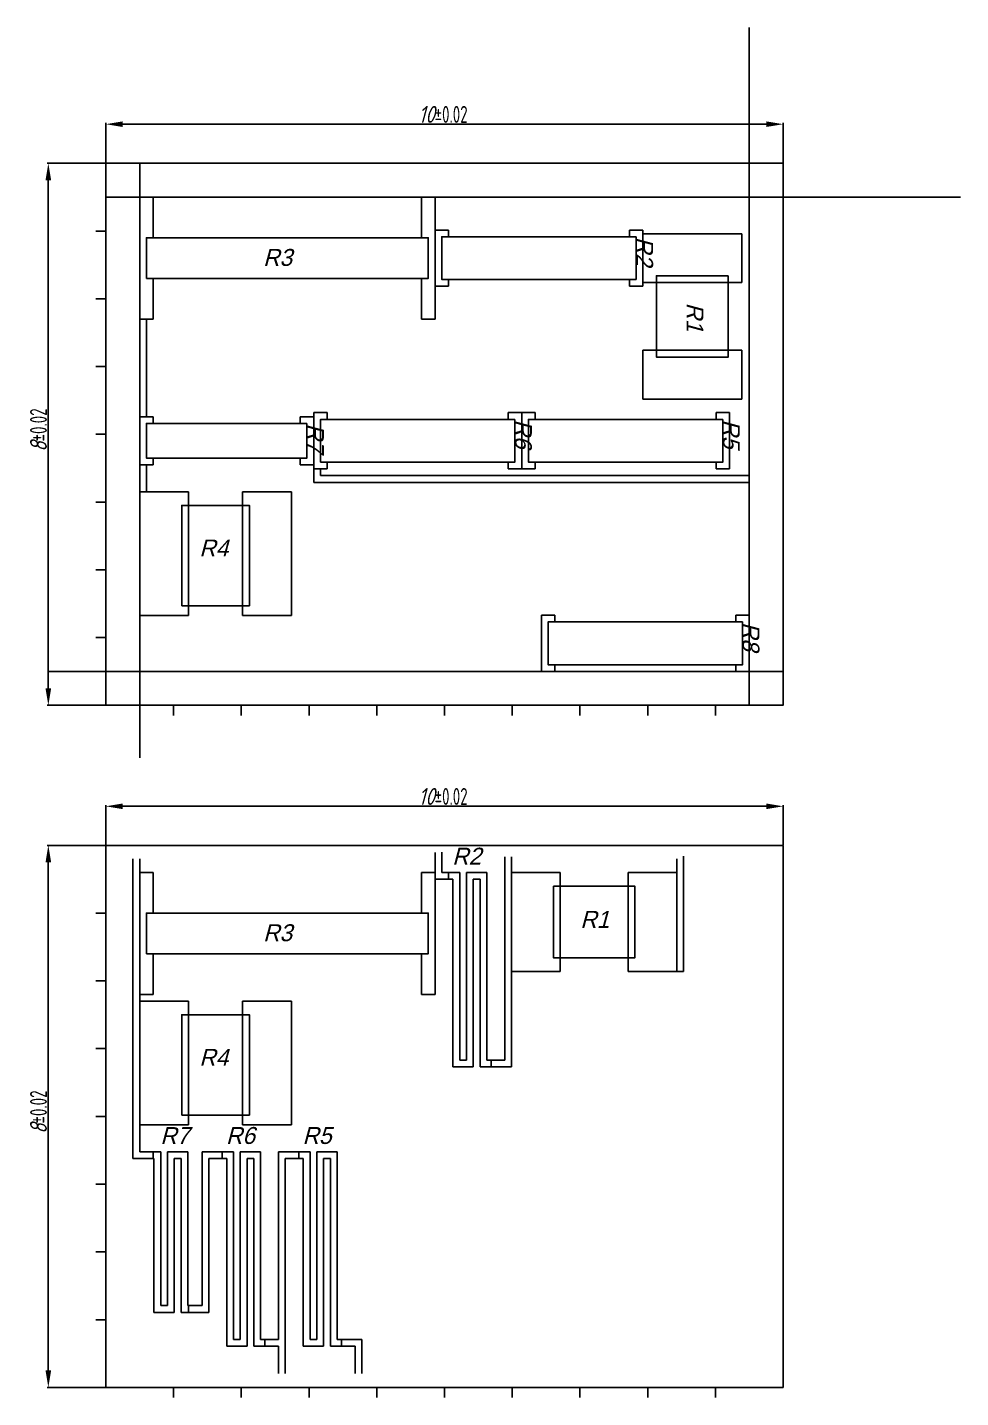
# Model space of a CAD drawing. Header units: millimetres. Extents: x 1007 to 2120, y -18 to 495.
# Drawn here: x 1479.4 to 1617.2, y 293 to 495.3 of the extents above; entities that cross this region are included whole.
import ezdxf

# ---------------------------------------------------------------- set-up
doc = ezdxf.new("R2010")
doc.units = ezdxf.units.MM
doc.layers.add('проводник', color=7, linetype='Continuous')
doc.layers.add('рамка', color=7, linetype='Continuous')
doc.styles.add('STYLE1', font='gostwnd4.shx', dxfattribs={"oblique": 15, "height": 2.5})
doc.dimstyles.get("Standard").update_dxf_attribs({"dimtxt": 0.5, "dimasz": 2.5, "dimexe": 0.18, "dimexo": 0.0625, "dimgap": 0.2, "dimtad": 1, "dimtoh": 1, "dimdec": 4, "dimzin": 0, "dimdsep": 46, "dimtxsty": 'STYLE1', "dimcen": 2.5, "dimadec": 0, "dimazin": 0, "dimtfac": 1, "dimtdec": 4, "dimtofl": 0, "dimtmove": 0, "dimatfit": 3, "dimfxl": 1, "dimtolj": 1, "dimtzin": 0, "dimarcsym": 0})

# ---------------------------------------------------------------- blocks, each defined once
blk = doc.blocks.new('*D6')
at = {"layer": 'Defpoints', "color": 0, "ltscale": 100, "transparency": 16777216}
for p in [(1490.96, 374.55), (1482.47, 294.55), (1490.96, 294.55)]:
    blk.add_point(p, dxfattribs=at)
at = {"layer": 'рамка', "color": 0, "lineweight": -2, "ltscale": 100, "transparency": 16777216}
for p, q in [((1490.9, 374.55), (1482.29, 374.55)), ((1482.47, 372.05), (1482.47, 297.05)), ((1490.9, 294.55), (1482.29, 294.55))]:
    blk.add_line(p, q, dxfattribs=at)
at = {"layer": 'рамка', "color": 0, "ltscale": 100, "transparency": 16777216}
for points in [[(1482.06, 372.05), (1482.89, 372.05), (1482.47, 374.55)], [(1482.06, 297.05), (1482.89, 297.05), (1482.47, 294.55)]]:
    blk.add_solid(points, dxfattribs=at)
at = {"layer": 'рамка', "color": 0, "ltscale": 100, "transparency": 16777216, "insert": (1481.02, 335.18), "char_height": 2.5, "attachment_point": 5, "rotation": 90, "style": 'STYLE1'}
blk.add_mtext('\\A1;8{\\A0;\\Feskd15|c204;\\Q0;\\W0.8;%%P0.02}', dxfattribs=at)
blk = doc.blocks.new('*D7')
at = {"layer": 'Defpoints', "color": 0, "ltscale": 100, "transparency": 16777216}
for p in [(1590.96, 380.32), (1490.96, 374.55), (1590.96, 374.55)]:
    blk.add_point(p, dxfattribs=at)
at = {"layer": 'рамка', "color": 0, "lineweight": -2, "ltscale": 100, "transparency": 16777216}
for p, q in [((1490.96, 374.61), (1490.96, 380.5)), ((1493.46, 380.32), (1588.46, 380.32)), ((1590.96, 374.61), (1590.96, 380.5))]:
    blk.add_line(p, q, dxfattribs=at)
at = {"layer": 'рамка', "color": 0, "ltscale": 100, "transparency": 16777216}
for points in [[(1493.46, 380.73), (1493.46, 379.9), (1490.96, 380.32)], [(1588.46, 380.73), (1588.46, 379.9), (1590.96, 380.32)]]:
    blk.add_solid(points, dxfattribs=at)
at = {"layer": 'рамка', "color": 0, "ltscale": 100, "transparency": 16777216, "insert": (1540.75, 381.77), "char_height": 2.5, "attachment_point": 5, "style": 'STYLE1'}
blk.add_mtext('\\A1;10{\\A0;\\Feskd15|c204;\\Q0;\\W0.8;%%P0.02}', dxfattribs=at)
blk = doc.blocks.new('*D10')
at = {"layer": 'Defpoints', "color": 0, "ltscale": 100, "transparency": 16777216}
for p in [(1490.96, 475.22), (1482.47, 395.22), (1490.96, 395.22)]:
    blk.add_point(p, dxfattribs=at)
at = {"layer": 'рамка', "color": 0, "lineweight": -2, "ltscale": 100, "transparency": 16777216}
for p, q in [((1490.9, 475.22), (1482.29, 475.22)), ((1482.47, 472.72), (1482.47, 397.72)), ((1490.9, 395.22), (1482.29, 395.22))]:
    blk.add_line(p, q, dxfattribs=at)
at = {"layer": 'рамка', "color": 0, "ltscale": 100, "transparency": 16777216}
for points in [[(1482.06, 472.72), (1482.89, 472.72), (1482.47, 475.22)], [(1482.06, 397.72), (1482.89, 397.72), (1482.47, 395.22)]]:
    blk.add_solid(points, dxfattribs=at)
at = {"layer": 'рамка', "color": 0, "ltscale": 100, "transparency": 16777216, "insert": (1481.02, 435.85), "char_height": 2.5, "attachment_point": 5, "rotation": 90, "style": 'STYLE1'}
blk.add_mtext('\\A1;8{\\A0;\\Feskd15|c204;\\Q0;\\W0.8;%%P0.02}', dxfattribs=at)
blk = doc.blocks.new('*D11')
at = {"layer": 'Defpoints', "color": 0, "ltscale": 100, "transparency": 16777216}
for p in [(1590.96, 480.99), (1490.96, 475.22), (1590.96, 475.22)]:
    blk.add_point(p, dxfattribs=at)
at = {"layer": 'рамка', "color": 0, "lineweight": -2, "ltscale": 100, "transparency": 16777216}
for p, q in [((1490.96, 475.28), (1490.96, 481.17)), ((1493.46, 480.99), (1588.46, 480.99)), ((1590.96, 475.28), (1590.96, 481.17))]:
    blk.add_line(p, q, dxfattribs=at)
at = {"layer": 'рамка', "color": 0, "ltscale": 100, "transparency": 16777216}
for points in [[(1493.46, 481.41), (1493.46, 480.58), (1490.96, 480.99)], [(1588.46, 481.41), (1588.46, 480.58), (1590.96, 480.99)]]:
    blk.add_solid(points, dxfattribs=at)
at = {"layer": 'рамка', "color": 0, "ltscale": 100, "transparency": 16777216, "insert": (1540.75, 482.44), "char_height": 2.5, "attachment_point": 5, "style": 'STYLE1'}
blk.add_mtext('\\A1;10{\\A0;\\Feskd15|c204;\\Q0;\\W0.8;%%P0.02}', dxfattribs=at)

msp = doc.modelspace()

# ---------------------------------------------------------------- linework, layer by layer
at = {"layer": 'рамка', "ltscale": 100}
for p, q in [((1585.96147, 395.21971), (1585.96147, 495.27754)), ((1490.96147, 475.21971), (1494.96147, 475.21971)), ((1490.96147, 475.21971), (1490.96147, 471.21971)), ((1490.96147, 475.21971), (1492.96147, 475.21971)), ((1490.96147, 475.21971), (1490.96147, 473.21971)), ((1490.96147, 475.21971), (1550.96147, 475.21971)), ((1490.96147, 475.21971), (1490.96147, 425.21971)), ((1490.96147, 475.21971), (1495.96147, 475.21971)), ((1490.96147, 475.21971), (1490.96147, 470.21971)), ((1495.96147, 475.21971), (1495.96147, 387.49436)), ((1490.96147, 470.21971), (1617.16238, 470.21971)), ((1496.96147, 470.21971), (1495.96147, 470.21971)), ((1495.96147, 470.21971), (1495.96147, 452.21971)), ((1497.96147, 470.21971), (1496.96147, 470.21971)), ((1497.96147, 464.21971), (1497.96147, 470.21971)), ((1538.56147, 470.21971), (1537.56147, 470.21971)), ((1537.56147, 470.21971), (1537.56147, 464.21971)), ((1539.56147, 470.21971), (1538.56147, 470.21971)), ((1539.56147, 452.21971), (1539.56147, 470.21971)), ((1490.96147, 465.21971), (1489.46147, 465.21971)), ((1539.56147, 457.06971), (1539.56147, 465.36971)), ((1541.56147, 465.36971), (1539.56147, 465.36971)), ((1541.56147, 464.36971), (1541.56147, 465.36971)), ((1568.26147, 464.36971), (1568.26147, 465.36971)), ((1568.26147, 465.36971), (1570.26147, 465.36971)), ((1570.26147, 465.36971), (1570.26147, 457.06971)), ((1570.26147, 465.36971), (1570.26147, 461.76971)), ((1570.26147, 464.81971), (1584.86147, 464.81971)), ((1570.26147, 464.81971), (1570.26147, 457.61971)), ((1584.86147, 457.61971), (1584.86147, 464.81971)), ((1539.56147, 452.21971), (1539.56147, 461.21971)), ((1539.56147, 457.06971), (1539.56147, 461.21971)), ((1497.96147, 452.21971), (1497.96147, 458.21971)), ((1537.56147, 458.21971), (1537.56147, 452.21971)), ((1541.56147, 457.06971), (1539.56147, 457.06971)), ((1541.56147, 458.06971), (1541.56147, 457.06971)), ((1568.26147, 458.06971), (1568.26147, 457.06971)), ((1568.26147, 457.06971), (1570.26147, 457.06971)), ((1584.86147, 457.61971), (1570.26147, 457.61971)), ((1582.86147, 458.61971), (1582.86147, 457.61971)), ((1490.96147, 455.21971), (1489.46147, 455.21971)), ((1495.96147, 452.21971), (1497.96147, 452.21971)), ((1496.96147, 437.81971), (1496.96147, 452.21971)), ((1537.56147, 452.21971), (1539.56147, 452.21971)), ((1570.26147, 447.61971), (1584.86147, 447.61971)), ((1570.26147, 447.61971), (1570.26147, 440.41971)), ((1582.86147, 447.61971), (1584.86147, 447.61971)), ((1584.86147, 447.61971), (1584.86147, 440.41971)), ((1490.96147, 445.21971), (1489.46147, 445.21971)), ((1584.86147, 440.41971), (1570.26147, 440.41971)), ((1495.96147, 430.71971), (1495.96147, 437.81971)), ((1497.96147, 437.81971), (1495.96147, 437.81971)), ((1495.96147, 437.81971), (1496.96147, 437.81971)), ((1497.96147, 436.81971), (1497.96147, 437.81971)), ((1519.66147, 436.81971), (1519.66147, 437.81971)), ((1519.66147, 437.81971), (1521.66147, 437.81971)), ((1521.66147, 430.11971), (1521.66147, 438.41971)), ((1523.66147, 438.41971), (1521.66147, 438.41971)), ((1521.66147, 437.81971), (1521.66147, 430.71971)), ((1523.66147, 437.41971), (1523.66147, 438.41971)), ((1550.36147, 437.41971), (1550.36147, 438.41971)), ((1550.36147, 438.41971), (1552.36147, 438.41971)), ((1552.36147, 430.11971), (1552.36147, 438.41971)), ((1554.36147, 438.41971), (1552.36147, 438.41971)), ((1552.36147, 438.41971), (1552.36147, 430.11971)), ((1554.36147, 437.41971), (1554.36147, 438.41971)), ((1581.06147, 437.41971), (1581.06147, 438.41971)), ((1581.06147, 438.41971), (1583.06147, 438.41971)), ((1583.06147, 438.41971), (1583.06147, 430.11971)), ((1490.96147, 435.21971), (1489.46147, 435.21971)), ((1490.96147, 435.21971), (1489.46147, 435.21971)), ((1551.36147, 432.31971), (1551.36147, 433.31971)), ((1496.96147, 431.71971), (1497.96147, 431.71971)), ((1497.96147, 431.71971), (1497.96147, 430.71971)), ((1520.66147, 431.71971), (1519.66147, 431.71971)), ((1519.66147, 431.71971), (1519.66147, 430.71971)), ((1522.66147, 432.11971), (1522.66147, 431.11971)), ((1523.66147, 431.11971), (1523.66147, 430.11971)), ((1550.36147, 431.11971), (1550.36147, 430.11971)), ((1554.36147, 431.11971), (1554.36147, 430.11971)), ((1581.06147, 431.11971), (1581.06147, 430.11971)), ((1497.96147, 430.71971), (1495.96147, 430.71971)), ((1495.96147, 430.71971), (1495.96147, 426.71971)), ((1496.96147, 426.71971), (1496.96147, 430.71971)), ((1519.66147, 430.71971), (1521.66147, 430.71971)), ((1523.66147, 430.11971), (1521.66147, 430.11971)), ((1521.66147, 430.11971), (1522.66147, 430.11971)), ((1521.66147, 430.11971), (1521.66147, 428.11971)), ((1522.66147, 430.11971), (1522.66147, 429.11971)), ((1522.66147, 429.11971), (1585.96147, 429.11971)), ((1550.36147, 430.11971), (1552.36147, 430.11971)), ((1554.36147, 430.11971), (1552.36147, 430.11971)), ((1581.06147, 430.11971), (1583.06147, 430.11971)), ((1503.16147, 426.71971), (1495.96147, 426.71971)), ((1495.96147, 408.49984), (1495.96147, 426.71971)), ((1495.96147, 426.71971), (1496.96147, 426.71971)), ((1503.16147, 426.71971), (1503.16147, 408.49984)), ((1511.16147, 408.49984), (1511.16147, 426.71971)), ((1511.16147, 424.71971), (1511.16147, 426.71971)), ((1511.16147, 426.71971), (1518.36147, 426.71971)), ((1518.36147, 426.71971), (1518.36147, 408.49984)), ((1521.66147, 428.11971), (1585.96147, 428.11971)), ((1490.96147, 425.21971), (1489.46147, 425.21971)), ((1502.16147, 424.71971), (1507.16147, 424.71971)), ((1490.96147, 415.21971), (1489.46147, 415.21971)), ((1555.26147, 400.21971), (1555.26147, 408.51971)), ((1557.26147, 408.51971), (1555.26147, 408.51971)), ((1557.26147, 407.51971), (1557.26147, 408.51971)), ((1583.96147, 407.51971), (1583.96147, 408.51971)), ((1583.96147, 408.51971), (1585.96147, 408.51971)), ((1585.96147, 408.51971), (1585.96147, 400.21971)), ((1503.16147, 408.49984), (1495.96147, 408.49984)), ((1518.36147, 408.49984), (1511.16147, 408.49984)), ((1490.96147, 405.21971), (1489.46147, 405.21971)), ((1557.26147, 401.21971), (1557.26147, 400.21971)), ((1583.96147, 401.21971), (1583.96147, 400.21971)), ((1590.96147, 400.21971), (1482.47203, 400.21971)), ((1557.26147, 400.21971), (1555.26147, 400.21971)), ((1583.96147, 400.21971), (1585.96147, 400.21971)), ((1590.96147, 395.21971), (1590.96147, 400.21971)), ((1590.96147, 395.21971), (1590.96147, 399.21971)), ((1590.96147, 395.21971), (1590.96147, 397.21971)), ((1500.96147, 393.71971), (1500.96147, 395.21971)), ((1510.96147, 393.71971), (1510.96147, 395.21971)), ((1520.96147, 393.71971), (1520.96147, 395.21971)), ((1530.96147, 393.71971), (1530.96147, 395.21971)), ((1540.96147, 393.71971), (1540.96147, 395.21971)), ((1540.96147, 393.71971), (1540.96147, 395.21971)), ((1550.96147, 393.71971), (1550.96147, 395.21971)), ((1560.96147, 393.71971), (1560.96147, 395.21971)), ((1570.96147, 393.71971), (1570.96147, 395.21971)), ((1580.96147, 393.71971), (1580.96147, 395.21971)), ((1590.96147, 395.21971), (1585.96147, 395.21971)), ((1590.96147, 395.21971), (1586.96147, 395.21971)), ((1590.96147, 395.21971), (1588.96147, 395.21971)), ((1490.96147, 374.54558), (1494.96147, 374.54558)), ((1490.96147, 374.54558), (1490.96147, 370.54558)), ((1494.96147, 372.54558), (1494.96147, 370.54558)), ((1495.96147, 370.54558), (1495.96147, 372.54558)), ((1539.56147, 370.54558), (1539.56147, 373.49278)), ((1540.56147, 370.54558), (1540.56147, 373.54558)), ((1549.86147, 342.84558), (1549.86147, 372.84558)), ((1550.86147, 341.84558), (1550.86147, 372.84558)), ((1575.26147, 370.54558), (1575.26147, 372.54558)), ((1576.26147, 355.94558), (1576.26147, 372.94558)), ((1494.96147, 328.32571), (1494.96147, 370.54558)), ((1496.96147, 370.54558), (1495.96147, 370.54558)), ((1495.96147, 370.54558), (1495.96147, 352.54558)), ((1495.96147, 370.54558), (1495.96147, 352.54558)), ((1497.96147, 370.54558), (1496.96147, 370.54558)), ((1497.96147, 364.54558), (1497.96147, 370.54558)), ((1538.56147, 370.54558), (1537.56147, 370.54558)), ((1537.56147, 370.54558), (1537.56147, 364.54558)), ((1539.56147, 370.54558), (1538.56147, 370.54558)), ((1539.56147, 352.54558), (1539.56147, 370.54558)), ((1540.56147, 370.54558), (1541.56147, 370.54558)), ((1541.56147, 370.54558), (1543.21147, 370.54558)), ((1541.56147, 370.54558), (1541.56147, 369.54558)), ((1543.21147, 342.84558), (1543.21147, 370.54558)), ((1544.21147, 370.54558), (1547.21147, 370.54558)), ((1544.21147, 370.54558), (1544.21147, 342.84558)), ((1547.21147, 370.54558), (1547.21147, 342.84558)), ((1558.06147, 370.54558), (1550.86147, 370.54558)), ((1550.86147, 355.94558), (1550.86147, 370.54558)), ((1558.06147, 370.54558), (1558.06147, 355.94558)), ((1568.06147, 355.94558), (1568.06147, 370.54558)), ((1568.06147, 368.54558), (1568.06147, 370.54558)), ((1568.06147, 370.54558), (1575.26147, 370.54558)), ((1575.26147, 370.54558), (1575.26147, 355.94558)), ((1541.56147, 369.54558), (1539.56147, 369.54558)), ((1542.21147, 369.54558), (1541.56147, 369.54558)), ((1542.21147, 341.84558), (1542.21147, 369.54558)), ((1545.21147, 369.54558), (1545.21147, 341.84558)), ((1545.21147, 369.54558), (1546.21147, 369.54558)), ((1546.21147, 369.54558), (1546.21147, 341.84558)), ((1557.06147, 368.54558), (1558.06147, 368.54558)), ((1490.96147, 364.54558), (1489.46147, 364.54558)), ((1497.96147, 352.54558), (1497.96147, 358.54558)), ((1537.56147, 358.54558), (1537.56147, 352.54558)), ((1550.86147, 355.94558), (1558.06147, 355.94558)), ((1568.06147, 355.94558), (1575.26147, 355.94558)), ((1575.26147, 355.94558), (1576.26147, 355.94558)), ((1490.96147, 354.54558), (1489.46147, 354.54558)), ((1495.96147, 352.54558), (1497.96147, 352.54558)), ((1495.96147, 352.54558), (1495.96147, 351.54558)), ((1537.56147, 352.54558), (1539.56147, 352.54558)), ((1503.16147, 351.54558), (1495.96147, 351.54558)), ((1495.96147, 333.32571), (1495.96147, 351.54558)), ((1495.96147, 351.54558), (1495.96147, 333.32571)), ((1503.16147, 351.54558), (1503.16147, 333.32571)), ((1511.16147, 333.32571), (1511.16147, 351.54558)), ((1511.16147, 349.54558), (1511.16147, 351.54558)), ((1511.16147, 351.54558), (1518.36147, 351.54558)), ((1518.36147, 351.54558), (1518.36147, 333.32571)), ((1502.16147, 349.54558), (1507.16147, 349.54558)), ((1490.96147, 344.54558), (1489.46147, 344.54558)), ((1545.21147, 341.84558), (1542.21147, 341.84558)), ((1544.21147, 342.84558), (1543.21147, 342.84558)), ((1546.21147, 341.84558), (1547.86147, 341.84558)), ((1547.21147, 342.84558), (1547.86147, 342.84558)), ((1547.86147, 342.84558), (1547.86147, 341.84558)), ((1547.86147, 342.84558), (1549.86147, 342.84558)), ((1547.86147, 341.84558), (1550.86147, 341.84558)), ((1490.96147, 334.54558), (1489.46147, 334.54558)), ((1490.96147, 334.54558), (1489.46147, 334.54558)), ((1503.16147, 333.32571), (1495.96147, 333.32571)), ((1495.96147, 333.32571), (1495.96147, 329.32571)), ((1518.36147, 333.32571), (1511.16147, 333.32571)), ((1495.96147, 328.32571), (1494.96147, 328.32571)), ((1497.96147, 329.32571), (1495.96147, 329.32571)), ((1497.96147, 328.32571), (1495.96147, 328.32571)), ((1497.96147, 328.32571), (1497.96147, 329.32571)), ((1497.96147, 329.32571), (1499.06147, 329.32571)), ((1498.06147, 328.32571), (1497.96147, 328.32571)), ((1498.06147, 305.62571), (1498.06147, 328.32571)), ((1499.06147, 306.62571), (1499.06147, 329.32571)), ((1500.06147, 329.32571), (1500.06147, 306.62571)), ((1500.06147, 329.32571), (1503.06147, 329.32571)), ((1501.06147, 328.32571), (1501.06147, 305.62571)), ((1501.06147, 328.32571), (1502.06147, 328.32571)), ((1502.06147, 328.32571), (1502.06147, 305.62571)), ((1503.06147, 306.62571), (1503.06147, 329.32571)), ((1505.16147, 306.62571), (1505.16147, 329.32571)), ((1508.16147, 329.32571), (1505.16147, 329.32571)), ((1506.16147, 305.62571), (1506.16147, 328.32571)), ((1508.16147, 328.32571), (1506.16147, 328.32571)), ((1508.16147, 329.32571), (1509.81147, 329.32571)), ((1508.16147, 329.32571), (1508.16147, 328.32571)), ((1508.81147, 328.32571), (1508.16147, 328.32571)), ((1508.81147, 300.62571), (1508.81147, 328.32571)), ((1509.81147, 301.62571), (1509.81147, 329.32571)), ((1510.81147, 329.32571), (1513.81147, 329.32571)), ((1510.81147, 329.32571), (1510.81147, 301.62571)), ((1511.81147, 328.32571), (1511.81147, 300.62571)), ((1511.81147, 328.32571), (1512.81147, 328.32571)), ((1513.26147, 329.32571), (1512.26147, 329.32571)), ((1512.81147, 328.32571), (1512.81147, 300.62571)), ((1513.81147, 329.32571), (1513.81147, 301.62571)), ((1516.46147, 301.62571), (1516.46147, 329.32571)), ((1519.46147, 329.32571), (1516.46147, 329.32571)), ((1517.46147, 328.32571), (1519.46147, 328.32571)), ((1517.46147, 300.62571), (1517.46147, 328.32571)), ((1519.46147, 329.32571), (1521.11147, 329.32571)), ((1519.46147, 329.32571), (1519.46147, 328.32571)), ((1520.11147, 328.32571), (1519.46147, 328.32571)), ((1520.11147, 300.62571), (1520.11147, 328.32571)), ((1521.11147, 301.62571), (1521.11147, 329.32571)), ((1522.11147, 329.32571), (1525.11147, 329.32571)), ((1522.11147, 329.32571), (1522.11147, 301.62571)), ((1523.11147, 328.32571), (1523.11147, 300.62571)), ((1523.11147, 328.32571), (1524.11147, 328.32571)), ((1524.11147, 328.32571), (1524.11147, 300.62571)), ((1525.11147, 329.32571), (1525.11147, 301.62571)), ((1490.96147, 324.54558), (1489.46147, 324.54558)), ((1490.96147, 314.54558), (1489.46147, 314.54558)), ((1501.06147, 305.62571), (1498.06147, 305.62571)), ((1500.06147, 306.62571), (1499.06147, 306.62571)), ((1502.06147, 305.62571), (1503.06147, 305.62571)), ((1503.16147, 305.62571), (1502.06147, 305.62571)), ((1503.06147, 306.62571), (1503.16147, 306.62571)), ((1503.16147, 306.62571), (1503.16147, 305.62571)), ((1503.16147, 306.62571), (1505.16147, 306.62571)), ((1503.16147, 305.62571), (1506.16147, 305.62571)), ((1490.96147, 304.54558), (1489.46147, 304.54558)), ((1510.81147, 301.62571), (1509.81147, 301.62571)), ((1513.81147, 301.62571), (1514.46147, 301.62571)), ((1514.46147, 301.62571), (1514.46147, 300.62571)), ((1514.46147, 301.62571), (1516.46147, 301.62571)), ((1522.11147, 301.62571), (1521.11147, 301.62571)), ((1525.11147, 301.62571), (1525.76147, 301.62571)), ((1525.76147, 301.62571), (1525.76147, 300.62571)), ((1525.76147, 301.62571), (1528.76147, 301.62571)), ((1528.76147, 301.62571), (1528.76147, 296.62571)), ((1511.81147, 300.62571), (1508.81147, 300.62571)), ((1512.81147, 300.62571), (1514.46147, 300.62571)), ((1513.46147, 300.62571), (1514.46147, 300.62571)), ((1514.46147, 300.62571), (1516.46147, 300.62571)), ((1516.46147, 300.62571), (1516.46147, 296.62571)), ((1517.46147, 300.62571), (1517.46147, 296.62571)), ((1523.11147, 300.62571), (1520.11147, 300.62571)), ((1524.11147, 300.62571), (1525.76147, 300.62571)), ((1524.76147, 300.62571), (1525.76147, 300.62571)), ((1525.76147, 300.62571), (1527.76147, 300.62571)), ((1527.76147, 300.62571), (1527.76147, 296.62571)), ((1590.96147, 294.54558), (1590.96147, 298.54558)), ((1500.96147, 293.04558), (1500.96147, 294.54558)), ((1510.96147, 293.04558), (1510.96147, 294.54558)), ((1520.96147, 293.04558), (1520.96147, 294.54558)), ((1530.96147, 293.04558), (1530.96147, 294.54558)), ((1540.96147, 293.04558), (1540.96147, 294.54558)), ((1540.96147, 293.04558), (1540.96147, 294.54558)), ((1550.96147, 293.04558), (1550.96147, 294.54558)), ((1560.96147, 293.04558), (1560.96147, 294.54558)), ((1570.96147, 293.04558), (1570.96147, 294.54558)), ((1580.96147, 293.04558), (1580.96147, 294.54558)), ((1590.96147, 294.54558), (1586.96147, 294.54558))]:
    msp.add_line(p, q, dxfattribs=at)
for points in [[(1490.96147, 395.21971), (1590.96147, 395.21971), (1590.96147, 475.21971), (1490.96147, 475.21971)], [(1496.96147, 458.21971), (1538.56147, 458.21971), (1538.56147, 464.21971), (1496.96147, 464.21971)], [(1569.26147, 464.36971), (1569.26147, 458.06971), (1540.56147, 458.06971), (1540.56147, 464.36971)], [(1582.86147, 458.61971), (1582.86147, 446.61971), (1572.26147, 446.61971), (1572.26147, 458.61971)], [(1551.36147, 437.41971), (1551.36147, 431.11971), (1522.66147, 431.11971), (1522.66147, 437.41971)], [(1582.06147, 437.41971), (1582.06147, 431.11971), (1553.36147, 431.11971), (1553.36147, 437.41971)], [(1520.66147, 436.81971), (1520.66147, 431.71971), (1496.96147, 431.71971), (1496.96147, 436.81971)], [(1502.16147, 409.91971), (1512.16147, 409.91971), (1512.16147, 424.71971), (1502.16147, 424.71971)], [(1584.96147, 407.51971), (1584.96147, 401.21971), (1556.26147, 401.21971), (1556.26147, 407.51971)], [(1490.96147, 294.54558), (1590.96147, 294.54558), (1590.96147, 374.54558), (1490.96147, 374.54558)], [(1557.06147, 368.54558), (1569.06147, 368.54558), (1569.06147, 357.94558), (1557.06147, 357.94558)], [(1496.96147, 358.54558), (1538.56147, 358.54558), (1538.56147, 364.54558), (1496.96147, 364.54558)], [(1502.16147, 334.74558), (1512.16147, 334.74558), (1512.16147, 349.54558), (1502.16147, 349.54558)]]:
    msp.add_lwpolyline(points, close=True, dxfattribs=at)

# ---------------------------------------------------------------- texts
at = {"layer": 'проводник', "color": 0, "oblique": 15}
for s, p in [('R2', (1569.26147, 464.36971)), ('R1', (1576.69365, 454.66166)), ('R6', (1551.36147, 437.41971)), ('R5', (1582.06147, 437.41971)), ('R7', (1520.66147, 436.81971)), ('R8', (1584.96147, 407.51971))]:
    msp.add_text(s, height=2.5, rotation=270, dxfattribs=at).set_placement(p)
for s, p in [('R3', (1514.19309, 460.08166)), ('R4', (1504.76279, 417.18791)), ('R2', (1542.10337, 371.70274)), ('R1', (1561.01952, 362.37777)), ('R3', (1514.19309, 360.40753)), ('R4', (1504.76279, 342.01378)), ('R7', (1499.01029, 330.46367)), ('R6', (1508.70337, 330.48286)), ('R5', (1520.00337, 330.48286))]:
    msp.add_text(s, height=2.5, dxfattribs=at).set_placement(p)

# ---------------------------------------------------------------- dimensions: what is measured, and where the dimension line sits
at = {"layer": 'рамка', "ltscale": 100}
for base, p1, p2, picture, middle in [((1590.96147, 480.99187), (1490.96147, 475.21971), (1590.96147, 475.21971), '*D11', (1540.74676, 480.99187)), ((1590.96147, 380.31774), (1490.96147, 374.54558), (1590.96147, 374.54558), '*D7', (1540.74676, 380.31774))]:
    dim = msp.add_linear_dim(base=base, p1=p1, p2=p2, text='10{\\A0;\\Feskd15|c204;\\Q0;\\W0.8;%%P0.02}', dimstyle='Standard', dxfattribs=at)
    dim.commit()
    dim.dimension.update_dxf_attribs({"geometry": picture, "text_midpoint": middle, "dimtype": 160})
for base, p1, p2, picture, middle in [((1482.47203, 395.21971), (1490.96147, 475.21971), (1490.96147, 395.21971), '*D10', (1482.47203, 435.85082)), ((1482.47203, 294.54558), (1490.96147, 374.54558), (1490.96147, 294.54558), '*D6', (1482.47203, 335.17669))]:
    dim = msp.add_linear_dim(base=base, p1=p1, p2=p2, angle=90, text='8{\\A0;\\Feskd15|c204;\\Q0;\\W0.8;%%P0.02}', dimstyle='Standard', dxfattribs=at)
    dim.commit()
    dim.dimension.update_dxf_attribs({"geometry": picture, "text_midpoint": middle, "dimtype": 160})

doc.saveas('drawing.dxf')
